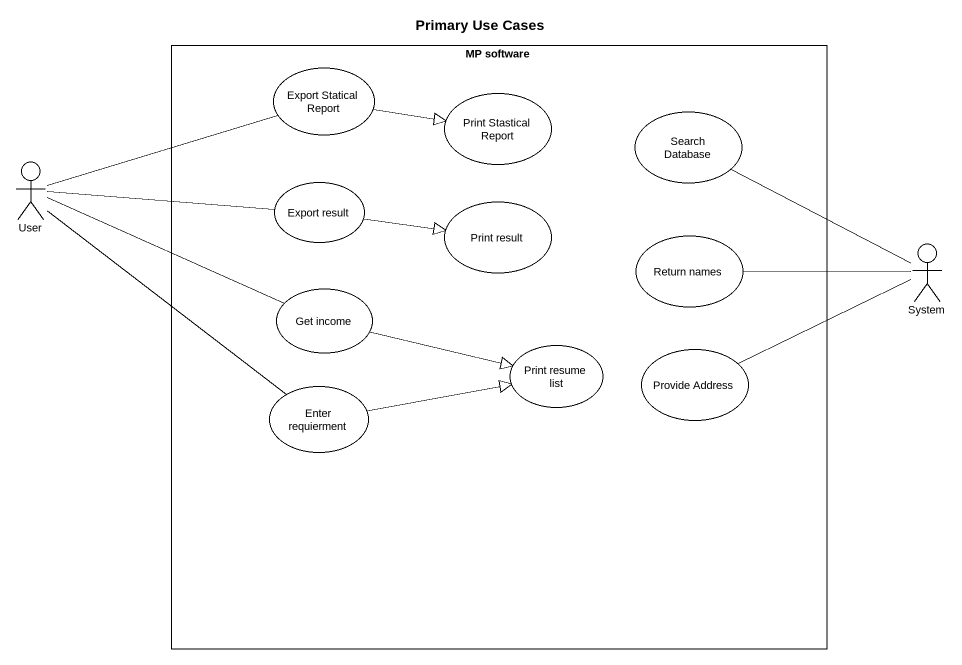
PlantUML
@startuml
title Primary Use Cases
rectangle "MP software" as MP_software {
  usecase "Export Statical Report" as Export_Statical_Report
  usecase "Print Stastical Report" as Print_Stastical_Report
  usecase "Search Database" as Search_Database
  usecase "Export result" as Export_result
  usecase "Print result" as Print_result
  usecase "Return names" as Return_names
  usecase "Get income" as Get_income
  usecase "Enter requierment" as Enter_requierment
  usecase "Print resume list" as Print_resume_list
  usecase "Provide Address" as Provide_Address
}
actor User
actor System
Export_Statical_Report -right-|> Print_Stastical_Report
User -right- Export_Statical_Report
User -right- Export_result
User -right- Get_income
User -- Enter_requierment
Export_result -right-|> Print_result
System -left- Search_Database
System -left- Return_names
System -left- Provide_Address
Get_income -right-|> Print_resume_list
Enter_requierment -right-|> Print_resume_list
@enduml
